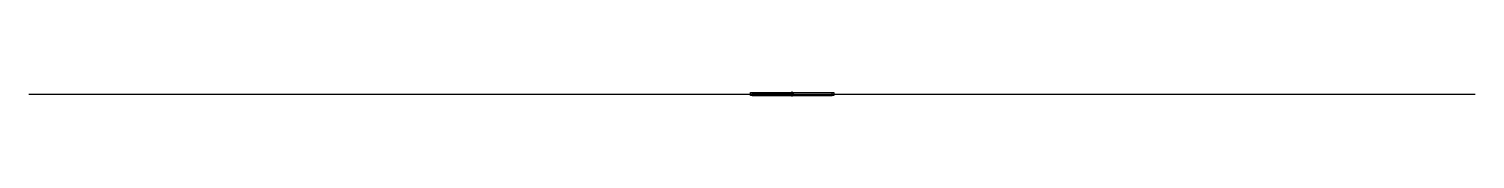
# Model space of a CAD drawing. Units: millimetres at full size, sheet at 1:100. Extents: x -15551 to 15061, y -3545 to -3435.
import ezdxf

# ---------------------------------------------------------------- set-up
doc = ezdxf.new("R2010")
doc.units = ezdxf.units.MM
doc.header["$LTSCALE"] = 100
doc.layers.add('0-0', color=7, linetype='Continuous')

msp = doc.modelspace()

# ---------------------------------------------------------------- linework, layer by layer
at = {"layer": '0-0'}
for p, q in [((-15551, -3489.8), (15061.2, -3489.8)), ((-244.9, -3454.8), (1455.1, -3454.8)), ((-244.9, -3469.8), (625.1, -3469.8)), ((-244.9, -3489.8), (1455.1, -3489.8)), ((-244.9, -3524.8), (1455.1, -3524.8)), ((605.1, -3544.8), (605.1, -3434.8)), ((625.1, -3469.8), (625.1, -3489.8))]:
    msp.add_line(p, q, dxfattribs=at)
for points in [[(-244.9, -3524.8), (-279.9, -3524.8), (-279.9, -3454.8), (-244.9, -3454.8)], [(1455.1, -3524.8), (1455.1, -3454.8), (1490.1, -3454.8), (1490.1, -3524.8)]]:
    msp.add_lwpolyline(points, close=True, dxfattribs=at)
msp.add_lwpolyline([(585.1, -3489.8), (585.1, -3509.8), (1455.1, -3509.8)], dxfattribs=at)

doc.saveas('drawing.dxf')
